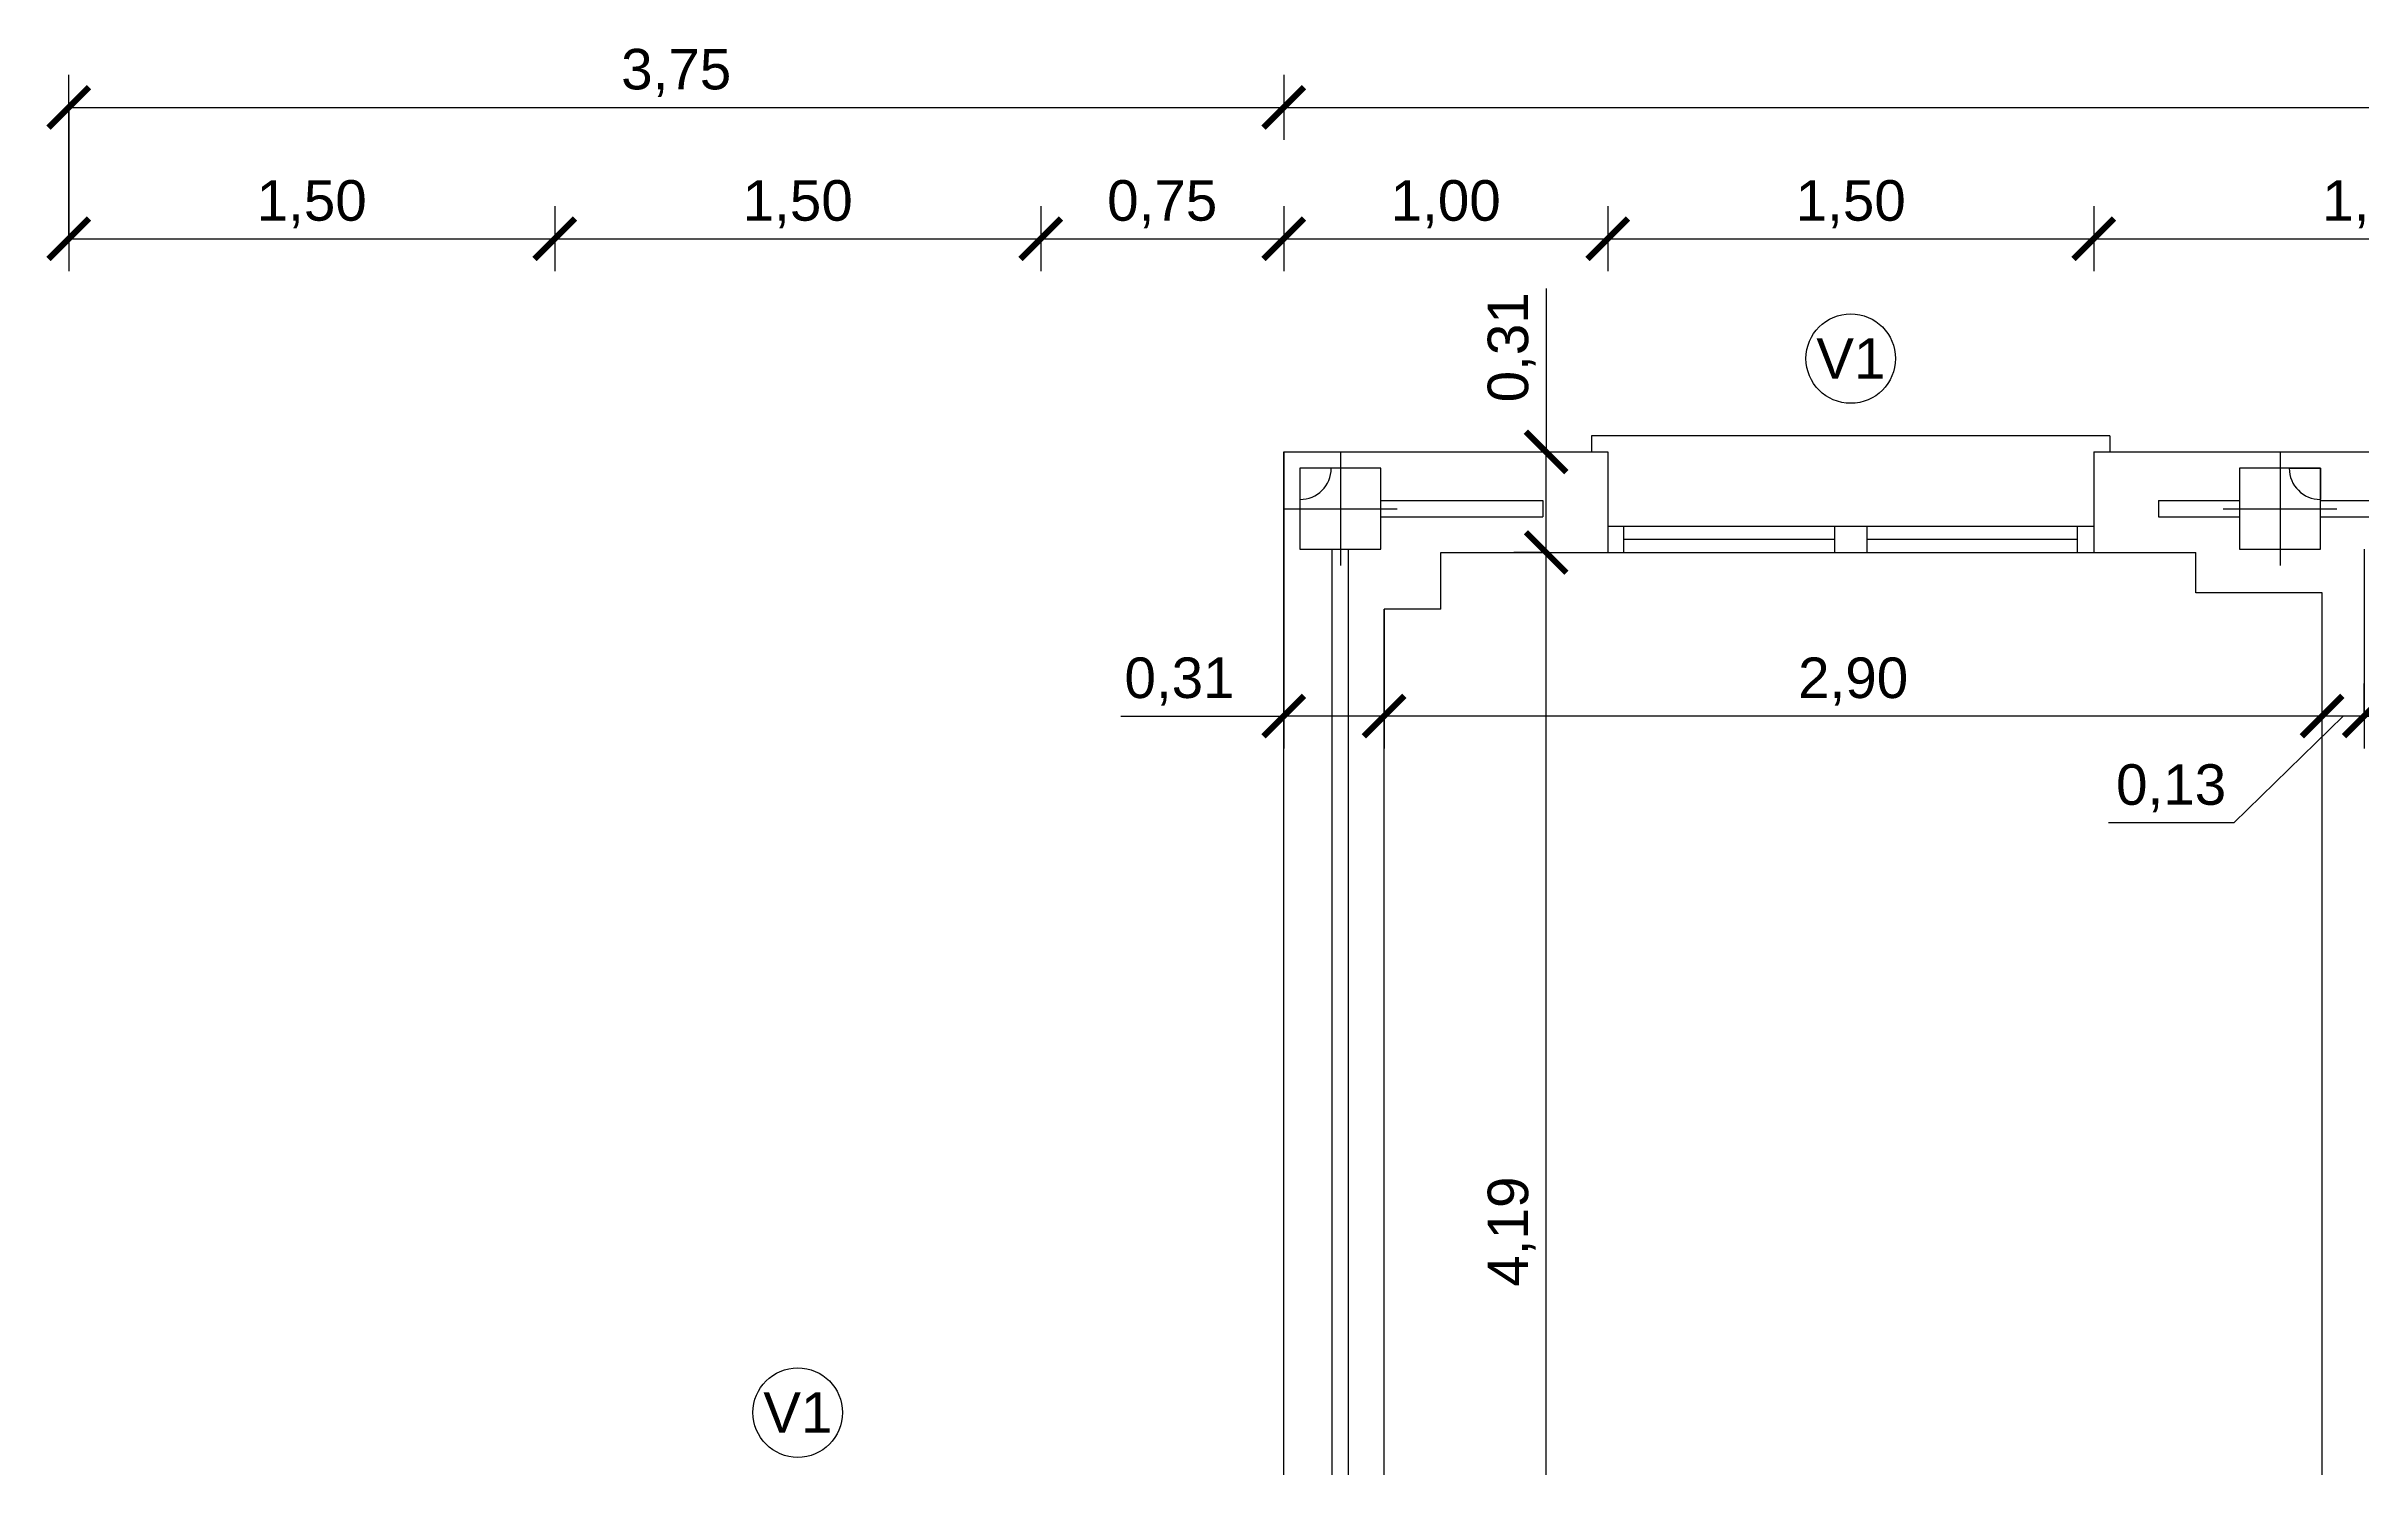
# Model space of a CAD drawing. Header units: millimetres. Extents: x 31789 to 46670, y 4016 to 14044.
# Drawn here: x 32750 to 39896, y 9660 to 14044 of the extents above; entities that cross this region are included whole.
import ezdxf

# ---------------------------------------------------------------- set-up
doc = ezdxf.new("R2010")
doc.units = ezdxf.units.MM
doc.header["$LTSCALE"] = 0.248
doc.header["$PDMODE"] = 3
for name, color, linetype in [('Camara de aire', 190, 'Continuous'), ('Carpinteria', 12, 'Continuous'), ('cotas', 204, 'Continuous'), ('Pilares', 10, 'Continuous')]:
    doc.layers.add(name, color=color, linetype=linetype)
doc.styles.add('2.5', font='arial.ttf', dxfattribs={"height": 2.5})
doc.styles.get("Standard").update_dxf_attribs({"font": 'arial.ttf'})
doc.dimstyles.new('Cota alfredo', dxfattribs={"dimtxt": 2.5, "dimasz": 2.5, "dimexe": 2, "dimexo": 0, "dimtad": 1, "dimlfac": 0.001, "dimzin": 1, "dimtxsty": '2.5', "dimblk": 'ARCHTICK', "dimcen": 2.5, "dimclrd": 256, "dimclre": 256, "dimclrt": 256, "dimazin": 0, "dimtfac": 1, "dimtmove": 1, "dimatfit": 3, "dimfxl": 1, "dimlwd": -1, "dimlwe": -1, "dimarcsym": 0})

# ---------------------------------------------------------------- blocks, each defined once
blk = doc.blocks.new('_ArchTick')
at = {"color": 0, "linetype": 'ByBlock', "const_width": 0.15}
blk.add_lwpolyline([(-0.5, -0.5), (0.5, 0.5)], dxfattribs=at)
blk = doc.blocks.new('*D767')
at = {"layer": 'cotas', "transparency": 16777216}
for p, q in [((32819.4, 13855.8), (32819.4, 13350.8)), ((34319.4, 13550.8), (34319.4, 13350.8)), ((32819.4, 13450.8), (34319.4, 13450.8))]:
    blk.add_line(p, q, dxfattribs=at)
at = {"layer": 'Defpoints', "color": 0, "transparency": 16777216}
for p in [(32819.4, 13855.8), (34319.4, 13550.8), (34319.4, 13450.8)]:
    blk.add_point(p, dxfattribs=at)
at = {"layer": 'cotas', "transparency": 16777216, "xscale": 125, "yscale": 125, "zscale": 125, "rotation": 180}
blk.add_blockref('_ArchTick', (32819.4, 13450.8), dxfattribs=at)
at = {"layer": 'cotas', "transparency": 16777216, "xscale": 125, "yscale": 125, "zscale": 125}
blk.add_blockref('_ArchTick', (34319.4, 13450.8), dxfattribs=at)
at = {"layer": 'cotas', "transparency": 16777216, "insert": (33569.4, 13557.2), "char_height": 125, "attachment_point": 5, "style": '2.5'}
blk.add_mtext('1,50', dxfattribs=at)
blk = doc.blocks.new('*D772')
at = {"layer": 'cotas', "transparency": 16777216}
for p, q in [((34319.4, 13550.8), (34319.4, 13350.8)), ((35819.4, 13550.8), (35819.4, 13350.8)), ((34319.4, 13450.8), (35819.4, 13450.8))]:
    blk.add_line(p, q, dxfattribs=at)
at = {"layer": 'Defpoints', "color": 0, "transparency": 16777216}
for p in [(34319.4, 13550.8), (35819.4, 13550.8), (35819.4, 13450.8)]:
    blk.add_point(p, dxfattribs=at)
at = {"layer": 'cotas', "transparency": 16777216, "xscale": 125, "yscale": 125, "zscale": 125, "rotation": 180}
blk.add_blockref('_ArchTick', (34319.4, 13450.8), dxfattribs=at)
at = {"layer": 'cotas', "transparency": 16777216, "xscale": 125, "yscale": 125, "zscale": 125}
blk.add_blockref('_ArchTick', (35819.4, 13450.8), dxfattribs=at)
at = {"layer": 'cotas', "transparency": 16777216, "insert": (35069.4, 13557.2), "char_height": 125, "attachment_point": 5, "style": '2.5'}
blk.add_mtext('1,50', dxfattribs=at)
blk = doc.blocks.new('*D773')
at = {"layer": 'cotas', "transparency": 16777216}
for p, q in [((35819.4, 13550.8), (35819.4, 13350.8)), ((36569.4, 13550.8), (36569.4, 13350.8)), ((35819.4, 13450.8), (36569.4, 13450.8))]:
    blk.add_line(p, q, dxfattribs=at)
at = {"layer": 'Defpoints', "color": 0, "transparency": 16777216}
for p in [(35819.4, 13550.8), (36569.4, 13550.8), (36569.4, 13450.8)]:
    blk.add_point(p, dxfattribs=at)
at = {"layer": 'cotas', "transparency": 16777216, "xscale": 125, "yscale": 125, "zscale": 125, "rotation": 180}
blk.add_blockref('_ArchTick', (35819.4, 13450.8), dxfattribs=at)
at = {"layer": 'cotas', "transparency": 16777216, "xscale": 125, "yscale": 125, "zscale": 125}
blk.add_blockref('_ArchTick', (36569.4, 13450.8), dxfattribs=at)
at = {"layer": 'cotas', "transparency": 16777216, "insert": (36194.4, 13557.2), "char_height": 125, "attachment_point": 5, "style": '2.5'}
blk.add_mtext('0,75', dxfattribs=at)
blk = doc.blocks.new('*D774')
at = {"layer": 'cotas', "transparency": 16777216}
for p, q in [((36569.4, 13550.8), (36569.4, 13350.8)), ((37569.4, 13550.8), (37569.4, 13350.8)), ((36569.4, 13450.8), (37569.4, 13450.8))]:
    blk.add_line(p, q, dxfattribs=at)
at = {"layer": 'Defpoints', "color": 0, "transparency": 16777216}
for p in [(36569.4, 13550.8), (37569.4, 13550.8), (37569.4, 13450.8)]:
    blk.add_point(p, dxfattribs=at)
at = {"layer": 'cotas', "transparency": 16777216, "xscale": 125, "yscale": 125, "zscale": 125, "rotation": 180}
blk.add_blockref('_ArchTick', (36569.4, 13450.8), dxfattribs=at)
at = {"layer": 'cotas', "transparency": 16777216, "xscale": 125, "yscale": 125, "zscale": 125}
blk.add_blockref('_ArchTick', (37569.4, 13450.8), dxfattribs=at)
at = {"layer": 'cotas', "transparency": 16777216, "insert": (37069.4, 13557.2), "char_height": 125, "attachment_point": 5, "style": '2.5'}
blk.add_mtext('1,00', dxfattribs=at)
blk = doc.blocks.new('*D775')
at = {"layer": 'cotas', "transparency": 16777216}
for p, q in [((37569.4, 13550.8), (37569.4, 13350.8)), ((39069.4, 13550.8), (39069.4, 13350.8)), ((37569.4, 13450.8), (39069.4, 13450.8))]:
    blk.add_line(p, q, dxfattribs=at)
at = {"layer": 'Defpoints', "color": 0, "transparency": 16777216}
for p in [(37569.4, 13550.8), (39069.4, 13550.8), (39069.4, 13450.8)]:
    blk.add_point(p, dxfattribs=at)
at = {"layer": 'cotas', "transparency": 16777216, "xscale": 125, "yscale": 125, "zscale": 125, "rotation": 180}
blk.add_blockref('_ArchTick', (37569.4, 13450.8), dxfattribs=at)
at = {"layer": 'cotas', "transparency": 16777216, "xscale": 125, "yscale": 125, "zscale": 125}
blk.add_blockref('_ArchTick', (39069.4, 13450.8), dxfattribs=at)
at = {"layer": 'cotas', "transparency": 16777216, "insert": (38319.4, 13557.2), "char_height": 125, "attachment_point": 5, "style": '2.5'}
blk.add_mtext('1,50', dxfattribs=at)
blk = doc.blocks.new('*D776')
at = {"layer": 'cotas', "transparency": 16777216}
for p, q in [((39069.4, 13550.8), (39069.4, 13350.8)), ((40819.4, 13550.8), (40819.4, 13350.8)), ((39069.4, 13450.8), (40819.4, 13450.8))]:
    blk.add_line(p, q, dxfattribs=at)
at = {"layer": 'Defpoints', "color": 0, "transparency": 16777216}
for p in [(39069.4, 13550.8), (40819.4, 13550.8), (40819.4, 13450.8)]:
    blk.add_point(p, dxfattribs=at)
at = {"layer": 'cotas', "transparency": 16777216, "xscale": 125, "yscale": 125, "zscale": 125, "rotation": 180}
blk.add_blockref('_ArchTick', (39069.4, 13450.8), dxfattribs=at)
at = {"layer": 'cotas', "transparency": 16777216, "xscale": 125, "yscale": 125, "zscale": 125}
blk.add_blockref('_ArchTick', (40819.4, 13450.8), dxfattribs=at)
at = {"layer": 'cotas', "transparency": 16777216, "insert": (39944.4, 13557.2), "char_height": 125, "attachment_point": 5, "style": '2.5'}
blk.add_mtext('1,75', dxfattribs=at)
blk = doc.blocks.new('*D781')
at = {"layer": 'cotas', "transparency": 16777216}
for p, q in [((32819.4, 13450.8), (32819.4, 13955.8)), ((36569.4, 13955.8), (36569.4, 13755.8)), ((32819.4, 13855.8), (36569.4, 13855.8))]:
    blk.add_line(p, q, dxfattribs=at)
at = {"layer": 'Defpoints', "color": 0, "transparency": 16777216}
for p in [(36569.4, 13955.8), (36569.4, 13855.8), (32819.4, 13450.8)]:
    blk.add_point(p, dxfattribs=at)
at = {"layer": 'cotas', "transparency": 16777216, "xscale": 125, "yscale": 125, "zscale": 125, "rotation": 180}
blk.add_blockref('_ArchTick', (32819.4, 13855.8), dxfattribs=at)
at = {"layer": 'cotas', "transparency": 16777216, "xscale": 125, "yscale": 125, "zscale": 125}
blk.add_blockref('_ArchTick', (36569.4, 13855.8), dxfattribs=at)
at = {"layer": 'cotas', "transparency": 16777216, "insert": (34694.4, 13962.2), "char_height": 125, "attachment_point": 5, "style": '2.5'}
blk.add_mtext('3,75', dxfattribs=at)
blk = doc.blocks.new('*D782')
at = {"layer": 'cotas', "transparency": 16777216}
for p, q in [((36569.4, 13955.8), (36569.4, 13755.8)), ((46319.4, 13550.8), (46319.4, 13955.8)), ((36569.4, 13855.8), (46319.4, 13855.8))]:
    blk.add_line(p, q, dxfattribs=at)
at = {"layer": 'Defpoints', "color": 0, "transparency": 16777216}
for p in [(36569.4, 13955.8), (46319.4, 13855.8), (46319.4, 13550.8)]:
    blk.add_point(p, dxfattribs=at)
at = {"layer": 'cotas', "transparency": 16777216, "xscale": 125, "yscale": 125, "zscale": 125, "rotation": 180}
blk.add_blockref('_ArchTick', (36569.4, 13855.8), dxfattribs=at)
at = {"layer": 'cotas', "transparency": 16777216, "xscale": 125, "yscale": 125, "zscale": 125}
blk.add_blockref('_ArchTick', (46319.4, 13855.8), dxfattribs=at)
at = {"layer": 'cotas', "transparency": 16777216, "insert": (41444.4, 13962.2), "char_height": 125, "attachment_point": 5, "style": '2.5'}
blk.add_mtext('9,75', dxfattribs=at)
blk = doc.blocks.new('*D798')
at = {"layer": 'cotas', "transparency": 16777216}
for p, q in [((39904.4, 12492.9), (39904.4, 11878.4)), ((46019.4, 12357.9), (46019.4, 11878.4)), ((39904.4, 11978.4), (46019.4, 11978.4))]:
    blk.add_line(p, q, dxfattribs=at)
at = {"layer": 'Defpoints', "color": 0, "transparency": 16777216}
for p in [(39904.4, 12492.9), (46019.4, 12357.9), (46019.4, 11978.4)]:
    blk.add_point(p, dxfattribs=at)
at = {"layer": 'cotas', "transparency": 16777216, "xscale": 125, "yscale": 125, "zscale": 125, "rotation": 180}
blk.add_blockref('_ArchTick', (39904.4, 11978.4), dxfattribs=at)
at = {"layer": 'cotas', "transparency": 16777216, "xscale": 125, "yscale": 125, "zscale": 125}
blk.add_blockref('_ArchTick', (46019.4, 11978.4), dxfattribs=at)
at = {"layer": 'cotas', "transparency": 16777216, "insert": (42961.9, 12084.8), "char_height": 125, "attachment_point": 5, "style": '2.5'}
blk.add_mtext('6,12', dxfattribs=at)
blk = doc.blocks.new('*D810')
at = {"layer": 'cotas', "transparency": 16777216}
for p, q in [((39774.4, 10950.4), (39774.4, 12078.4)), ((39904.4, 11978.4), (39904.4, 12078.4)), ((39839.4, 11978.4), (39501.9, 11649)), ((39904.4, 11978.4), (39774.4, 11978.4)), ((39501.9, 11649), (39114.7, 11649))]:
    blk.add_line(p, q, dxfattribs=at)
at = {"layer": 'Defpoints', "color": 0, "transparency": 16777216}
for p in [(39774.4, 11978.4), (39904.4, 11978.4), (39774.4, 10950.4)]:
    blk.add_point(p, dxfattribs=at)
at = {"layer": 'cotas', "transparency": 16777216, "xscale": 125, "yscale": 125, "zscale": 125, "rotation": 180}
blk.add_blockref('_ArchTick', (39774.4, 11978.4), dxfattribs=at)
at = {"layer": 'cotas', "transparency": 16777216, "xscale": 125, "yscale": 125, "zscale": 125}
blk.add_blockref('_ArchTick', (39904.4, 11978.4), dxfattribs=at)
at = {"layer": 'cotas', "transparency": 16777216, "insert": (39308.3, 11755.4), "char_height": 125, "attachment_point": 5, "style": '2.5'}
blk.add_mtext('0,13', dxfattribs=at)
blk = doc.blocks.new('*D811')
at = {"layer": 'cotas', "transparency": 16777216}
for p, q in [((36879.4, 12307.9), (36879.4, 11878.4)), ((39774.4, 11978.4), (39774.4, 12078.4)), ((39774.4, 11978.4), (36879.4, 11978.4))]:
    blk.add_line(p, q, dxfattribs=at)
at = {"layer": 'Defpoints', "color": 0, "transparency": 16777216}
for p in [(36879.4, 12307.9), (36879.4, 11978.4), (39774.4, 11978.4)]:
    blk.add_point(p, dxfattribs=at)
at = {"layer": 'cotas', "transparency": 16777216, "xscale": 125, "yscale": 125, "zscale": 125, "rotation": 180}
blk.add_blockref('_ArchTick', (36879.4, 11978.4), dxfattribs=at)
at = {"layer": 'cotas', "transparency": 16777216, "xscale": 125, "yscale": 125, "zscale": 125}
blk.add_blockref('_ArchTick', (39774.4, 11978.4), dxfattribs=at)
at = {"layer": 'cotas', "transparency": 16777216, "insert": (38326.9, 12084.8), "char_height": 125, "attachment_point": 5, "style": '2.5'}
blk.add_mtext('2,90', dxfattribs=at)
blk = doc.blocks.new('*D816')
at = {"layer": 'cotas', "transparency": 16777216}
for p, q in [((37297.9, 12482.9), (37479.4, 12482.9)), ((37379.4, 8292.9), (37379.4, 12482.9)), ((37379.4, 8292.9), (37279.4, 8292.9))]:
    blk.add_line(p, q, dxfattribs=at)
at = {"layer": 'Defpoints', "color": 0, "transparency": 16777216}
for p in [(37297.9, 12482.9), (37379.4, 12482.9), (37379.4, 8292.9)]:
    blk.add_point(p, dxfattribs=at)
at = {"layer": 'cotas', "transparency": 16777216, "xscale": 125, "yscale": 125, "zscale": 125}
for p, rotation in [((37379.4, 12482.9), 90), ((37379.4, 8292.9), 270)]:
    blk.add_blockref('_ArchTick', p, dxfattribs=dict(at, rotation=rotation))
at = {"layer": 'cotas', "transparency": 16777216, "insert": (37273, 10387.9), "char_height": 125, "attachment_point": 5, "rotation": 90, "style": '2.5'}
blk.add_mtext('4,19', dxfattribs=at)
blk = doc.blocks.new('*D821')
at = {"layer": 'cotas', "transparency": 16777216}
for p, q in [((36569.4, 12792.9), (36569.4, 11878.4)), ((36879.4, 11978.4), (36879.4, 12078.4)), ((36066.2, 11978.4), (36569.4, 11978.4)), ((36879.4, 11978.4), (36569.4, 11978.4))]:
    blk.add_line(p, q, dxfattribs=at)
at = {"layer": 'Defpoints', "color": 0, "transparency": 16777216}
for p in [(36569.4, 12792.9), (36569.4, 11978.4), (36879.4, 11978.4)]:
    blk.add_point(p, dxfattribs=at)
at = {"layer": 'cotas', "transparency": 16777216, "xscale": 125, "yscale": 125, "zscale": 125, "rotation": 180}
blk.add_blockref('_ArchTick', (36569.4, 11978.4), dxfattribs=at)
at = {"layer": 'cotas', "transparency": 16777216, "xscale": 125, "yscale": 125, "zscale": 125}
blk.add_blockref('_ArchTick', (36879.4, 11978.4), dxfattribs=at)
at = {"layer": 'cotas', "transparency": 16777216, "insert": (36247.8, 12084.8), "char_height": 125, "attachment_point": 5, "style": '2.5'}
blk.add_mtext('0,31', dxfattribs=at)
blk = doc.blocks.new('*D832')
at = {"layer": 'cotas', "transparency": 16777216}
for p, q in [((37379.4, 13297.4), (37379.4, 12792.9)), ((37069.4, 12792.9), (37479.4, 12792.9)), ((37379.4, 12482.9), (37379.4, 12792.9)), ((37379.4, 12482.9), (37279.4, 12482.9))]:
    blk.add_line(p, q, dxfattribs=at)
at = {"layer": 'Defpoints', "color": 0, "transparency": 16777216}
for p in [(37069.4, 12792.9), (37379.4, 12792.9), (37379.4, 12482.9)]:
    blk.add_point(p, dxfattribs=at)
at = {"layer": 'cotas', "transparency": 16777216, "xscale": 125, "yscale": 125, "zscale": 125}
for p, rotation in [((37379.4, 12792.9), 90), ((37379.4, 12482.9), 270)]:
    blk.add_blockref('_ArchTick', p, dxfattribs=dict(at, rotation=rotation))
at = {"layer": 'cotas', "transparency": 16777216, "insert": (37273, 13115.8), "char_height": 125, "attachment_point": 5, "rotation": 90, "style": '2.5'}
blk.add_mtext('0,31', dxfattribs=at)

msp = doc.modelspace()

# ---------------------------------------------------------------- linework, layer by layer
for p, q in [((36569.41, 12792.944), (37569.41, 12792.944)), ((36569.41, 9542.944), (36569.41, 12792.944)), ((37569.41, 12792.944), (37569.41, 12482.944)), ((39069.41, 12792.944), (40819.41, 12792.944)), ((39069.41, 12792.944), (39069.41, 12482.944)), ((36716.037, 12742.944), (36619.41, 12742.944)), ((36619.41, 12742.944), (36619.41, 12646.316)), ((39672.782, 12742.944), (39769.41, 12742.944)), ((39769.41, 12742.944), (39769.41, 12646.316)), ((39644.41, 12617.944), (39765.915, 12617.944)), ((37054.41, 12482.944), (37569.41, 12482.944)), ((37054.41, 12307.944), (37054.41, 12482.944)), ((37054.41, 12307.944), (37054.41, 12482.944)), ((39069.41, 12482.944), (39384.41, 12482.944)), ((39384.41, 12357.944), (39384.41, 12482.944)), ((39519.41, 12492.944), (39719.41, 12492.944)), ((36879.41, 9627.944), (36879.41, 12307.944)), ((37054.41, 12307.944), (36879.41, 12307.944)), ((39774.41, 12357.944), (39384.41, 12357.944)), ((39774.41, 9542.944), (39774.41, 12357.944))]:
    msp.add_line(p, q)
for centre, start, end in [((36619.41, 12742.944), 270, 0), ((39769.41, 12742.944), 180, 270)]:
    msp.add_arc(centre, 96.628, start, end)
at = {"layer": 'Camara de aire'}
for p, q in [((36869.41, 12642.944), (37369.41, 12642.944)), ((36869.41, 12592.944), (37369.41, 12592.944)), ((37369.41, 12642.944), (37369.41, 12592.944)), ((39269.41, 12642.944), (39519.41, 12642.944)), ((39269.41, 12642.944), (39269.41, 12592.944)), ((39269.41, 12592.944), (39519.41, 12592.944)), ((39769.41, 12642.944), (40619.41, 12642.944)), ((39769.41, 12592.944), (40619.41, 12592.944)), ((36719.41, 9492.944), (36719.41, 12492.944)), ((36769.41, 9492.944), (36769.41, 12492.944))]:
    msp.add_line(p, q, dxfattribs=at)
at = {"layer": 'Carpinteria'}
for p, q in [((37519.41, 12842.944), (37519.41, 12792.944)), ((39119.41, 12842.944), (37519.41, 12842.944)), ((39119.41, 12842.944), (39119.41, 12792.944)), ((39069.41, 12562.944), (37569.41, 12562.944)), ((37619.41, 12482.944), (37619.41, 12562.944)), ((38269.41, 12522.944), (37619.41, 12522.944)), ((38269.41, 12562.944), (38269.41, 12482.944)), ((38369.41, 12562.944), (38369.41, 12482.944)), ((39019.41, 12522.944), (38369.41, 12522.944)), ((39019.41, 12482.944), (39019.41, 12562.944)), ((37569.41, 12482.944), (39069.41, 12482.944))]:
    msp.add_line(p, q, dxfattribs=at)
at = {"layer": 'cotas'}
for centre in [(38319.41, 13080.984), (35069.41, 9829.526)]:
    msp.add_circle(centre, 138.04, dxfattribs=at)
at = {"layer": 'Pilares'}
for p, q in [((36744.41, 12792.944), (36744.41, 12442.944)), ((39644.41, 12792.944), (39644.41, 12442.944)), ((36619.41, 12742.944), (36619.41, 12492.944)), ((36869.41, 12742.944), (36619.41, 12742.944)), ((36869.41, 12492.944), (36869.41, 12742.944)), ((39519.41, 12742.944), (39519.41, 12492.944)), ((39769.41, 12742.944), (39519.41, 12742.944)), ((39769.41, 12492.944), (39769.41, 12742.944)), ((36569.41, 12617.944), (36919.41, 12617.944)), ((39469.41, 12617.944), (39819.41, 12617.944)), ((36619.41, 12492.944), (36869.41, 12492.944)), ((39519.41, 12492.944), (39769.41, 12492.944))]:
    msp.add_line(p, q, dxfattribs=at)

# ---------------------------------------------------------------- texts
at = {"layer": 'cotas', "char_height": 125, "width": 1227.61134, "attachment_point": 1}
for insert in [(38213.055, 13143.809), (34963.055, 9892.352)]:
    msp.add_mtext('V1', dxfattribs=dict(at, insert=insert))

# ---------------------------------------------------------------- dimensions: what is measured, and where the dimension line sits
at = {"layer": 'cotas'}
for base, p1, p2, picture, middle in [((36569.41, 13855.797), (32819.41, 13450.793), (36569.41, 13955.797), '*D781', (34694.41, 13962.166)), ((46319.41, 13855.797), (36569.41, 13955.797), (46319.41, 13550.793), '*D782', (41444.41, 13962.166)), ((34319.41, 13450.793), (32819.41, 13855.797), (34319.41, 13550.793), '*D767', (33569.41, 13557.163)), ((35819.41, 13450.793), (34319.41, 13550.793), (35819.41, 13550.793), '*D772', (35069.41, 13557.163)), ((36569.41, 13450.793), (35819.41, 13550.793), (36569.41, 13550.793), '*D773', (36194.41, 13557.163)), ((37569.41, 13450.793), (36569.41, 13550.793), (37569.41, 13550.793), '*D774', (37069.41, 13557.163)), ((39069.41, 13450.793), (37569.41, 13550.793), (39069.41, 13550.793), '*D775', (38319.41, 13557.163)), ((40819.41, 13450.793), (39069.41, 13550.793), (40819.41, 13550.793), '*D776', (39944.41, 13557.163)), ((46019.409530755, 11978.404504167), (39904.409530755, 12492.944048111), (46019.409530755, 12357.944048111), '*D798', (42961.909530755, 12084.773876609)), ((36879.409530755, 11978.404504167), (39774.409530755, 11978.404504167), (36879.409530755, 12307.944048111), '*D811', (38326.909530755, 12084.773876609))]:
    dim = msp.add_linear_dim(base=base, p1=p1, p2=p2, dimstyle='Cota alfredo', override={"dimscale": 0, "dimtix": 0, "dimtofl": 1, "dimtmove": 1, "dimatfit": 3}, dxfattribs=at)
    dim.commit()
    dim.dimension.update_dxf_attribs({"geometry": picture, "text_midpoint": middle})
dim = msp.add_linear_dim(base=(37379.371, 12792.944), p1=(37379.371, 12482.944), p2=(37069.41, 12792.944), angle=90, dimstyle='Cota alfredo', override={"dimscale": 0, "dimtix": 0, "dimtofl": 1, "dimtmove": 1, "dimatfit": 3}, dxfattribs=at)
dim.commit()
dim.dimension.update_dxf_attribs({"geometry": '*D832', "text_midpoint": (37352.268, 13115.83), "dimtype": 128})
for base, p1, p2, picture, middle in [((36569.41, 11978.405), (36879.41, 11978.405), (36569.41, 12792.944), '*D821', (36247.762, 12030.672)), ((39774.41, 11978.405), (39904.41, 11978.405), (39774.41, 10950.444), '*D810', (39470.633, 11649.031))]:
    dim = msp.add_linear_dim(base=base, p1=p1, p2=p2, dimstyle='Cota alfredo', override={"dimscale": 0, "dimtix": 0, "dimtofl": 1, "dimtmove": 1, "dimatfit": 3}, dxfattribs=at)
    dim.commit()
    dim.dimension.update_dxf_attribs({"geometry": picture, "text_midpoint": middle, "dimtype": 128})
dim = msp.add_linear_dim(base=(37379.371, 12482.944), p1=(37379.371, 8292.944), p2=(37297.853, 12482.944), angle=90, dimstyle='Cota alfredo', override={"dimscale": 0, "dimtix": 0, "dimtofl": 1, "dimtmove": 1, "dimatfit": 3}, dxfattribs=at)
dim.commit()
dim.dimension.update_dxf_attribs({"geometry": '*D816', "text_midpoint": (37273.001, 10387.944)})

doc.saveas('drawing.dxf')
